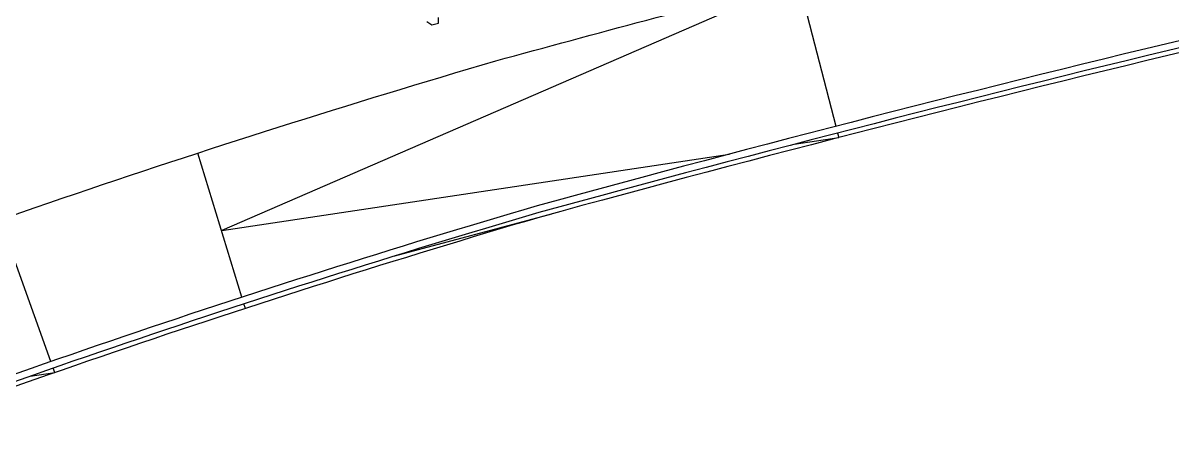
# Model space of a CAD drawing. Header units: millimetres. Extents: x 441061 to 442903, y 4515148 to 4515613.
# Drawn here: x 442460.766 to 442462.313, y 4515546.577 to 4515547.136 of the extents above; entities that cross this region are included whole.
import ezdxf

# ---------------------------------------------------------------- set-up
doc = ezdxf.new("R2010")
doc.units = ezdxf.units.MM
doc.linetypes.add('CONTINUA', pattern=[0])
doc.layers.add('01_piscinas', color=254, linetype='Continuous')

# ---------------------------------------------------------------- blocks, each defined once
blk = doc.blocks.new('A$C21391103')
at = {"layer": '01_piscinas'}
for p, q in [((168.815, 92.49, 0), (162.608, 89.792, 0)), ((168.815, 92.49, 0), (169.221, 90.917, 0)), ((164.818, 92.047), (164.871, 92.01)), ((164.944, 92.028), (164.941, 92.091)), ((164.871, 92.01), (164.944, 92.028)), ((169.24, 90.844, 0), (169.253, 90.795)), ((168.773, 90.723, 0), (169.253, 90.795)), ((162.826, 89.074, 0), (162.352, 90.629, 0)), ((162.608, 89.792, 0), (168.076, 90.618, 0)), ((164.474, 89.52, 0), (166.161, 89.973)), ((160.768, 88.38, 0), (160.22, 89.909, 0)), ((162.863, 88.954), (162.848, 89.003, 0)), ((160.547, 88.223, 0), (160.811, 88.262)), ((160.811, 88.262), (160.794, 88.309, 0))]:
    blk.add_line(p, q, dxfattribs=at)
for points in [[(190.313, 94.655, 0.016487), (186.452, 94.326, 0.014757), (179.014, 93.219, 0.006475), (173.237, 91.916, 0.008166), (166.004, 90.06, 0.021654), (156.884, 86.945, 0.020322), (148.6, 83.315, 0.00713), (143.042, 80.454, 0.000222), (142.87, 80.363), (141.581, 79.663), (140.292, 78.964, 0.002681), (138.239, 77.818), (131.338, 73.999), (128.723, 72.556), (120.808, 68.189), (115.866, 65.449), (102.696, 58.15), (102.582, 58.086), (113.364, 40.09)], [(190.311, 94.58, 0.016462), (186.461, 94.251, 0.014755), (179.028, 93.145, 0.006474), (173.255, 91.843, 0.008165), (166.024, 89.988, 0.021653), (156.911, 86.875, 0.020322), (148.633, 83.247, 0.00713), (143.077, 80.388, 0.000222), (142.906, 80.297), (141.617, 79.597), (140.328, 78.898, 0.002681), (138.276, 77.753), (131.374, 73.933), (128.759, 72.49), (120.845, 68.123), (115.902, 65.383), (102.733, 58.084), (102.686, 58.058), (113.429, 40.128)]]:
    blk.add_lwpolyline(points, format="xyb", dxfattribs=at)
at = {"layer": '01_piscinas', "elevation": 0}
blk.add_lwpolyline([(154.498, 87.74, -0.004276), (156.291, 88.458, -0.021688), (165.558, 91.622, -0.003659), (168.815, 92.49)], format="xyb", dxfattribs=at)
at = {"layer": '01_piscinas'}
for centre, radius, start, end in [((226.426, -130.449), 228.512, 103.45718, 105.3239), ((197.385, -16.733), 111.182, 106.37692, 111.33839)]:
    blk.add_arc(centre, radius, start, end, dxfattribs=at)

msp = doc.modelspace()

# ---------------------------------------------------------------- block references
at = {"layer": '01_piscinas', "color": 6, "linetype": 'CONTINUA', "xscale": 0.125, "yscale": 0.125, "zscale": 0.125}
msp.add_blockref('A$C21391103', (442440.7076, 4515535.6321), dxfattribs=at)

doc.saveas('drawing.dxf')
